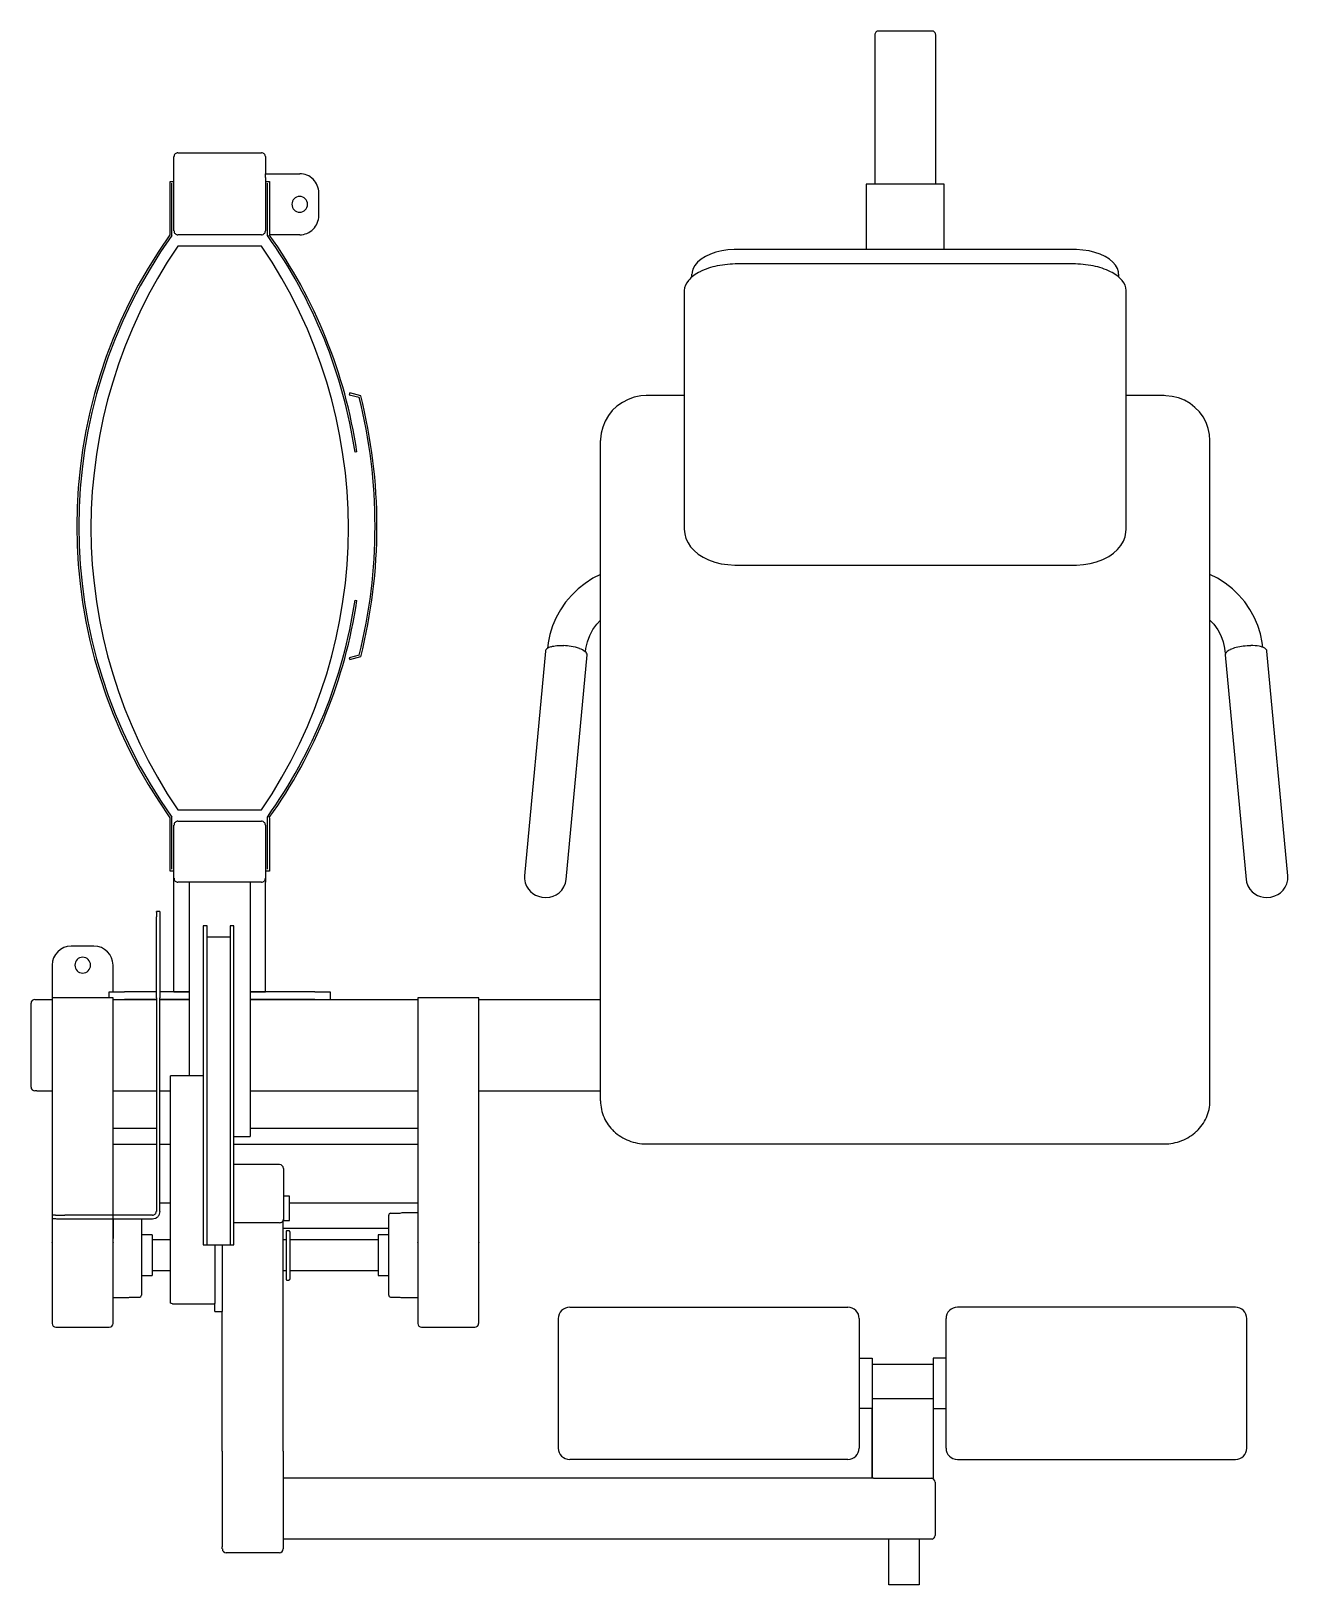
# Model space of a CAD drawing. Header units: millimetres. Extents: x -729 to 319, y -368 to 928.
import ezdxf

# ---------------------------------------------------------------- set-up
doc = ezdxf.new("R2010")
doc.units = ezdxf.units.MM
doc.layers.add('ceco.net 285', color=7, linetype='Continuous')

msp = doc.modelspace()

# ---------------------------------------------------------------- linework, layer by layer
at = {"layer": 'ceco.net 285'}
for p, q in [((-25.4, 924.6), (-25.4, 800.2)), ((22.2, 927.7), (-22.2, 927.7)), ((25.4, 800.2), (25.4, 924.6)), ((-609.6, 761.1), (-609.6, 823.1)), ((-606.4, 826.3), (-536.6, 826.3)), ((-533.4, 823.1), (-533.4, 808.8)), ((-533.4, 808.8), (-504.8, 808.8)), ((-533.4, 805.6), (-533.4, 808.8)), ((-533.4, 805.6), (-533.4, 761.1)), ((-612.9, 757.9), (-612.9, 802.4)), ((-612.9, 802.4), (-609.6, 802.4)), ((-611.3, 757.4), (-611.3, 800.8)), ((-533.4, 802.4), (-530.1, 802.4)), ((-531.7, 757.4), (-531.7, 800.8)), ((-530.1, 802.4), (-530.1, 757.9)), ((-489, 792.9), (-489, 773.8)), ((32.5, 800.2), (-32.6, 800.2)), ((-32.6, 800.2), (-32.6, 745.7)), ((32.5, 745.7), (32.5, 800.2)), ((-536.6, 757.9), (-606.4, 757.9)), ((-504.8, 757.9), (-530.1, 757.9)), ((-536.6, 748.4), (-606.4, 748.4)), ((-166.5, 739.9), (-170.1, 737.7)), ((-162.4, 741.8), (-166.5, 739.9)), ((-157.8, 743.3), (-162.4, 741.8)), ((-152.9, 744.5), (-157.8, 743.3)), ((-147.8, 745.3), (-152.9, 744.5)), ((-142.5, 745.7), (-147.8, 745.3)), ((-139.7, 745.7), (-142.5, 745.7)), ((139.7, 745.7), (-139.7, 745.7)), ((142.8, 745.7), (139.7, 745.7)), ((148.1, 745.2), (142.8, 745.7)), ((153.2, 744.4), (148.1, 745.2)), ((158.1, 743.2), (153.2, 744.4)), ((162.6, 741.7), (158.1, 743.2)), ((166.7, 739.8), (162.6, 741.7)), ((170.2, 737.6), (166.7, 739.8)), ((-177.7, 726.2), (-177.8, 725.1)), ((-177, 729.3), (-177.7, 726.8)), ((-177.7, 726.8), (-177.7, 726.2)), ((-175.5, 732.4), (-177, 729.3)), ((-173.1, 735.2), (-175.5, 732.4)), ((-170.1, 737.7), (-173.1, 735.2)), ((139.7, 733.6), (-139.7, 733.6)), ((173.1, 735.2), (170.2, 737.6)), ((175.3, 732.6), (173.1, 735.2)), ((176.8, 729.8), (175.3, 732.6)), ((177.7, 726.9), (176.8, 729.8)), ((177.8, 725.1), (177.7, 726.9)), ((-177.8, 722.8), (-177.8, 725.1)), ((177.8, 725.1), (177.8, 722.8)), ((-184.2, 711.3), (-184.2, 512.6)), ((184.1, 512.6), (184.1, 711.3)), ((-463.1, 626.2), (-463.5, 624.6)), ((-463.5, 624.6), (-455.2, 622.4)), ((-453.9, 623.7), (-463.1, 626.2)), ((-225.9, 622.5), (-231, 620.7)), ((-220.5, 623.5), (-225.9, 622.5)), ((-215.9, 623.8), (-220.5, 623.5)), ((-184.2, 623.8), (-215.9, 623.8)), ((215.9, 623.8), (184.1, 623.8)), ((217.3, 623.7), (215.9, 623.8)), ((222.6, 623.2), (217.3, 623.7)), ((227.8, 621.9), (222.6, 623.2)), ((232.7, 619.9), (227.8, 621.9)), ((-244.2, 611.4), (-247.5, 607.2)), ((-240.3, 615.1), (-244.2, 611.4)), ((-235.8, 618.2), (-240.3, 615.1)), ((-231, 620.7), (-235.8, 618.2)), ((237.4, 617.3), (232.7, 619.9)), ((241.5, 614), (237.4, 617.3)), ((245.2, 610.3), (241.5, 614)), ((248.3, 606), (245.2, 610.3)), ((-252.2, 597.6), (-253.5, 592.5)), ((-250.2, 602.6), (-252.2, 597.6)), ((-247.5, 607.2), (-250.2, 602.6)), ((250.8, 601.4), (248.3, 606)), ((252.6, 596.5), (250.8, 601.4)), ((253.7, 591.4), (252.6, 596.5)), ((-253.5, 592.5), (-254, 587.5)), ((-254, 587.5), (-254, 586.4)), ((-254, 48.8), (-254, 586.4)), ((254, 586.4), (253.7, 591.4)), ((254, 35.8), (254, 586.4)), ((-457.1, 577), (-458.7, 576.7)), ((-184.2, 512.6), (-183.8, 508.7)), ((-183.8, 508.7), (-182.8, 504.7)), ((181.8, 502.4), (183.2, 506.1)), ((183.2, 506.1), (184, 510)), ((184, 510), (184.1, 512.6)), ((-182.8, 504.7), (-181.1, 501.1)), ((-181.1, 501.1), (-178.9, 497.7)), ((-178.9, 497.7), (-176.1, 494.6)), ((-176.1, 494.6), (-172.7, 491.7)), ((169.7, 489.7), (173.7, 492.5)), ((173.7, 492.5), (177, 495.5)), ((177, 495.5), (179.7, 498.8)), ((179.7, 498.8), (181.8, 502.4)), ((-172.7, 491.7), (-168.6, 489.1)), ((-168.6, 489.1), (-164, 486.9)), ((-164, 486.9), (-158.8, 485.1)), ((-158.8, 485.1), (-153.4, 483.7)), ((-153.4, 483.7), (-147.8, 482.9)), ((-147.8, 482.9), (-142.1, 482.5)), ((-142.1, 482.5), (-139.7, 482.4)), ((-139.7, 482.4), (139.7, 482.4)), ((139.7, 482.4), (142.8, 482.5)), ((142.8, 482.5), (148.5, 483)), ((148.5, 483), (154.1, 483.9)), ((154.1, 483.9), (159.5, 485.3)), ((159.5, 485.3), (164.7, 487.2)), ((164.7, 487.2), (169.7, 489.7)), ((-266.8, 467.3), (-272.8, 462.6)), ((-260.4, 471.5), (-266.8, 467.3)), ((-254, 474.8), (-260.4, 471.5)), ((260.3, 471.5), (254, 474.8)), ((266.7, 467.4), (260.3, 471.5)), ((272.7, 462.7), (266.7, 467.4)), ((-278.3, 457.3), (-283.2, 451.5)), ((-272.8, 462.6), (-278.3, 457.3)), ((278.1, 457.5), (272.7, 462.7)), ((283, 451.8), (278.1, 457.5)), ((-458.7, 453.2), (-457.1, 452.9)), ((-287.5, 445.3), (-291.1, 438.8)), ((-283.2, 451.5), (-287.5, 445.3)), ((287.3, 445.6), (283, 451.8)), ((290.9, 439.1), (287.3, 445.6)), ((-294, 431.9), (-296.2, 424.8)), ((-291.1, 438.8), (-294, 431.9)), ((-263, 423.8), (-260.4, 428.7)), ((-260.4, 428.7), (-257.1, 433.3)), ((-257.1, 433.3), (-254, 436.7)), ((254, 436.7), (257.3, 433.2)), ((257.3, 433.2), (260.5, 428.6)), ((260.5, 428.6), (263.1, 423.7)), ((293.9, 432.3), (290.9, 439.1)), ((296.1, 425.2), (293.9, 432.3)), ((-297.7, 417.6), (-298.2, 413.1)), ((-296.2, 424.8), (-297.7, 417.6)), ((-266.2, 413.1), (-265, 418.5)), ((-265, 418.5), (-263, 423.8)), ((263.1, 423.7), (265, 418.5)), ((265, 418.5), (266.2, 413.2)), ((297.6, 418), (296.1, 425.2)), ((298.1, 413.9), (297.6, 418)), ((-455.2, 407.5), (-463.5, 405.3)), ((-463.5, 405.3), (-463.1, 403.7)), ((-463.1, 403.7), (-453.9, 406.2)), ((-300, 410.8), (-317.4, 223.6)), ((-282.7, 220.3), (-265.2, 407.6)), ((-266.6, 410.3), (-266.2, 413.1)), ((266.2, 413.2), (266.5, 410.7)), ((266.5, 410.7), (266.9, 408.3)), ((266.8, 407.6), (284.2, 220.3)), ((319, 223.6), (301.5, 410.8)), ((-611.3, 229.1), (-611.3, 272.5)), ((-606.4, 278.5), (-536.6, 278.5)), ((-531.7, 229.1), (-531.7, 272.5)), ((-612.9, 227.5), (-612.9, 271.9)), ((-609.6, 221.4), (-609.6, 265.8)), ((-606.4, 269), (-536.6, 269)), ((-533.4, 265.8), (-533.4, 221.4)), ((-530.1, 271.9), (-530.1, 227.5)), ((-609.6, 227.5), (-612.9, 227.5)), ((-609.6, 218.2), (-609.6, 221.4)), ((-530.1, 227.5), (-533.4, 227.5)), ((-533.4, 221.4), (-533.4, 218.2)), ((-317.4, 223.6), (-317.5, 220.9)), ((-317.5, 220.9), (-316.9, 217.7)), ((-283.2, 217.3), (-282.7, 220.3)), ((284.2, 220.3), (284.5, 218.6)), ((318.9, 220.1), (319, 223.4)), ((319, 223.4), (319, 223.6)), ((-609.6, 126.8), (-609.6, 218.2)), ((-536.6, 218.2), (-606.4, 218.2)), ((-596.9, 218.2), (-596.9, 56.6)), ((-546.1, 218.2), (-546.1, 6.1)), ((-533.4, 126.8), (-533.4, 218.2)), ((-316.9, 217.7), (-315.8, 214.8)), ((-315.8, 214.8), (-314.2, 212.4)), ((-314.2, 212.4), (-312.4, 210.3)), ((-312.4, 210.3), (-310.4, 208.7)), ((-310.4, 208.7), (-308.1, 207.4)), ((-308.1, 207.4), (-305.7, 206.4)), ((-293.5, 206.6), (-290.9, 207.7)), ((-290.9, 207.7), (-288.5, 209.4)), ((-288.5, 209.4), (-286.3, 211.6)), ((-286.3, 211.6), (-284.5, 214.3)), ((-284.5, 214.3), (-283.2, 217.3)), ((284.5, 218.6), (284.6, 218.1)), ((284.6, 218.1), (285.7, 215)), ((285.7, 215), (287.2, 212.3)), ((287.2, 212.3), (289.2, 210.1)), ((289.2, 210.1), (291.3, 208.4)), ((291.3, 208.4), (293.6, 207.1)), ((308, 206.7), (310.6, 207.9)), ((310.6, 207.9), (312.9, 209.4)), ((312.9, 209.4), (315, 211.5)), ((315, 211.5), (316.8, 214)), ((316.8, 214), (318.2, 216.9)), ((318.2, 216.9), (318.9, 220.1)), ((-305.7, 206.4), (-302.9, 205.8)), ((-302.9, 205.8), (-299.5, 205.5)), ((-299.5, 205.5), (-296.2, 205.8)), ((-296.2, 205.8), (-293.5, 206.6)), ((293.6, 207.1), (296, 206.2)), ((296, 206.2), (298.6, 205.7)), ((298.6, 205.7), (301.4, 205.5)), ((301.4, 205.5), (304.7, 205.8)), ((304.7, 205.8), (308, 206.7)), ((-621.3, 193.6), (-624.3, 193.6)), ((-624.3, 193.3), (-624.3, 193.6)), ((-624.3, 193.3), (-624.3, 189.3)), ((-624.3, 133.9), (-624.3, 189.3)), ((-621.3, 193.6), (-621.3, 193.3)), ((-621.3, 193.3), (-621.3, 189.3)), ((-621.3, 189.3), (-621.3, 133.9)), ((-585.2, 181.9), (-585.2, -84.2)), ((-582, 181.9), (-585.2, 181.9)), ((-582, -84.2), (-582, 181.9)), ((-562.9, 181.9), (-562.9, -84.2)), ((-559.8, 181.9), (-562.9, 181.9)), ((-559.8, -79.2), (-559.8, 181.9)), ((-562.9, 172.4), (-582, 172.4)), ((-676.3, 164.9), (-695.3, 164.9)), ((-711.2, 149), (-711.2, 121.7)), ((-660.4, 126.8), (-660.4, 149)), ((-624.3, 121.9), (-624.3, 133.9)), ((-621.3, 133.9), (-621.3, 121.9)), ((-728.7, 47.4), (-728.7, 117.2)), ((-725.6, 120.4), (-723.9, 120.4)), ((-723.9, 120.4), (-711.2, 120.4)), ((-711.2, 121.7), (-711.2, -82.3)), ((-660.4, 121.7), (-711.2, 121.7)), ((-663.6, 126.8), (-650.9, 126.8)), ((-663.6, 121.7), (-663.6, 126.8)), ((-660.4, 126.8), (-660.4, 126.8)), ((-660.4, -82.3), (-660.4, 121.7)), ((-660.4, 120.4), (-650.9, 120.4)), ((-624.3, 126.8), (-650.9, 126.8)), ((-650.9, 120.4), (-624.3, 120.4)), ((-624.3, 120.4), (-650.9, 120.4)), ((-624.3, 121.9), (-624.3, -56.3)), ((-609.6, 126.8), (-621.3, 126.8)), ((-621.3, -56.3), (-621.3, 121.9)), ((-621.3, 120.4), (-596.9, 120.4)), ((-596.9, 120.4), (-621.3, 120.4)), ((-609.6, 126.8), (-596.9, 126.8)), ((-596.9, 126.8), (-609.6, 126.8)), ((-546.1, 126.8), (-533.4, 126.8)), ((-533.4, 126.8), (-546.1, 126.8)), ((-546.1, 120.4), (-492.1, 120.4)), ((-492.1, 120.4), (-546.1, 120.4)), ((-492.1, 126.8), (-533.4, 126.8)), ((-492.1, 126.8), (-479.4, 126.8)), ((-492.1, 120.4), (-406.4, 120.4)), ((-479.4, 126.8), (-479.4, 120.4)), ((-406.4, 121.7), (-406.4, -149.7)), ((-355.6, 121.7), (-406.4, 121.7)), ((-355.6, -81.8), (-355.6, 121.7)), ((-355.6, 120.4), (-254, 120.4)), ((-612.5, -94.7), (-612.5, 56.6)), ((-585.2, 56.6), (-612.5, 56.6)), ((-723.9, 44.2), (-725.6, 44.2)), ((-723.9, 44.2), (-711.2, 44.2)), ((-660.4, 44.2), (-624.3, 44.2)), ((-621.3, 44.2), (-612.5, 44.2)), ((-546.1, 44.2), (-406.4, 44.2)), ((-355.6, 44.2), (-254, 44.2)), ((-254, 35.8), (-254, 48.8)), ((-660.4, 13), (-624.3, 13)), ((-546.1, 13), (-406.4, 13)), ((-559.8, 6.1), (-546.1, 6.1)), ((-559.8, 6.1), (-546.1, 6.1)), ((-215.9, 0), (215.9, 0)), ((-660.4, -0.2), (-624.3, -0.2)), ((-621.3, -0.2), (-612.5, -0.2)), ((-559.8, -0.2), (-406.4, -0.2)), ((-521.6, -17.3), (-559.8, -17.3)), ((-518.4, -20.5), (-518.4, -62.2)), ((-621.3, -49.2), (-612.5, -49.2)), ((-513.4, -43.7), (-518.2, -43.7)), ((-518.2, -43.7), (-518.2, -52.8)), ((-513.4, -64), (-513.4, -43.7)), ((-513.4, -49.2), (-406.4, -49.2)), ((-711.2, -62), (-711.2, -78.8)), ((-627.5, -59.4), (-700.6, -59.4)), ((-700.6, -62.5), (-627.5, -62.5)), ((-660.4, -62.5), (-660.4, -78.8)), ((-636.6, -62.5), (-636.6, -95.2)), ((-518.5, -65.7), (-518.5, -63.5)), ((-518.4, -62.2), (-518.4, -62.8)), ((-518.2, -52.8), (-518.2, -62.9)), ((-518.2, -62.9), (-518.2, -64)), ((-518.2, -64), (-513.4, -64)), ((-430.7, -59.4), (-430.7, -126.2)), ((-421.3, -57.9), (-429.1, -57.9)), ((-420.4, -57.8), (-421.3, -57.9)), ((-419.7, -57.6), (-420.4, -57.8)), ((-419.6, -57.6), (-419.7, -57.6)), ((-406.4, -57.6), (-419.6, -57.6)), ((-627.7, -75.9), (-636.6, -75.9)), ((-627.7, -75.9), (-627.7, -76)), ((-627.7, -76), (-627.7, -109.8)), ((-521.6, -65.8), (-559.8, -65.8)), ((-518.5, -160.7), (-518.5, -65.7)), ((-430.7, -70.6), (-518.5, -70.6)), ((-516.2, -73.2), (-516.2, -75.5)), ((-516.2, -75.5), (-516.2, -112.7)), ((-513.8, -72.4), (-515.4, -72.4)), ((-513, -73.2), (-513, -75.5)), ((-513, -75.5), (-513, -112.7)), ((-439.5, -75.9), (-439.5, -109.8)), ((-430.7, -75.9), (-439.5, -75.9)), ((-711.2, -82.3), (-711.2, -81.8)), ((-711.2, -82.3), (-711.2, -149.7)), ((-660.4, -81.8), (-660.4, -82.3)), ((-660.4, -149.7), (-660.4, -82.3)), ((-612.5, -80.1), (-627.7, -80.1)), ((-585.2, -84.2), (-559.8, -84.2)), ((-575.6, -84.2), (-575.6, -133)), ((-569.3, -84.2), (-569.3, -133)), ((-559.8, -84.2), (-559.8, -79.2)), ((-516.2, -80.1), (-518.5, -80.1)), ((-439.5, -80.1), (-513, -80.1)), ((-406.4, -82.3), (-406.4, -81.8)), ((-355.6, -149.7), (-355.6, -81.8)), ((-355.6, -81.8), (-355.6, -82.3)), ((-636.6, -95.2), (-636.6, -115.7)), ((-612.5, -132.8), (-612.5, -94.7)), ((-636.6, -115.7), (-636.6, -126.2)), ((-636.4, -109.8), (-627.7, -109.8)), ((-627.7, -105.5), (-612.5, -105.5)), ((-518.5, -105.5), (-516.2, -105.5)), ((-515.4, -113.5), (-513.8, -113.5)), ((-513, -105.5), (-439.5, -105.5)), ((-439.5, -109.8), (-430.7, -109.8)), ((-660.4, -128.1), (-647.5, -128.1)), ((-646.8, -127.8), (-638.2, -127.8)), ((-429.1, -127.8), (-421.3, -127.8)), ((-419.6, -128.1), (-406.5, -128.1)), ((-610.9, -133.3), (-612.5, -132.8)), ((-610.9, -133.3), (-576, -133.3)), ((-575.6, -133.2), (-576, -133.3)), ((-575.6, -139.8), (-575.6, -133)), ((-575.6, -139.8), (-569.3, -139.8)), ((-569.3, -133), (-569.3, -139.8)), ((-569.3, -160.7), (-569.3, -139.8)), ((-279.7, -136.1), (-47.9, -136.1)), ((275.2, -136.1), (43.5, -136.1)), ((-708, -152.9), (-663.6, -152.9)), ((-403.2, -152.9), (-358.8, -152.9)), ((-289.2, -253.6), (-289.2, -145.7)), ((-38.4, -145.7), (-38.4, -253.6)), ((33.9, -145.7), (33.9, -253.6)), ((284.8, -253.6), (284.8, -145.7)), ((-569.3, -256.2), (-569.3, -160.7)), ((-518.5, -256.2), (-518.5, -160.7)), ((-38.4, -178.5), (-27.6, -178.5)), ((-27.6, -178.5), (-27.6, -212.1)), ((-27.6, -178.5), (-27.6, -278.8)), ((33.9, -178.5), (23.2, -178.5)), ((23.2, -178.5), (23.2, -278.8)), ((23.2, -183.8), (-27.6, -183.8)), ((-27.6, -212.2), (23.2, -212.2)), ((-27.6, -220.7), (-38.4, -220.7)), ((-27.6, -278.8), (-27.6, -220.9)), ((23.2, -220.7), (33.9, -220.7)), ((-569.3, -256.2), (-569.3, -335.9)), ((-518.5, -256.2), (-518.5, -278.8)), ((-47.9, -263.1), (-279.7, -263.1)), ((43.5, -263.1), (275.2, -263.1)), ((-26.4, -278.8), (-518.5, -278.8)), ((-518.5, -278.8), (-518.5, -329.6)), ((-518.5, -278.8), (-518.5, -329.6)), ((-26.4, -278.8), (23.2, -278.8)), ((24.9, -282.1), (24.9, -326.5)), ((-569.3, -337.7), (-569.3, -335.9)), ((-23.6, -329.6), (-518.5, -329.6)), ((-518.5, -329.6), (-518.5, -335.9)), ((-518.5, -335.9), (-518.5, -337.7)), ((22.6, -329.6), (-23.6, -329.6)), ((-13.7, -367.7), (-13.7, -329.7)), ((11.7, -329.7), (11.7, -367.7)), ((-521.7, -340.9), (-566.1, -340.9)), ((11.7, -367.7), (-13.7, -367.7))]:
    msp.add_line(p, q, dxfattribs=at)
for centre, radius, start, end in [((-22.2, 924.6), 3.17, 89.9957, 180.0004), ((22.2, 924.6), 3.17, 359.9996, 90.0043), ((-606.4, 823.1), 3.17, 89.9857, 180.0117), ((-536.6, 823.1), 3.17, 359.9883, 90.0143), ((-504.8, 792.9), 15.9, 359.999, 90.0006), ((-504.8, 783.3), 6.54, 0, 180), ((-504.8, 783.3), 6.54, 180, 0), ((-504.8, 773.8), 15.9, 269.9994, 0.001), ((-271.5, 514.9), 419.1, 144.562, 215.438), ((-271.5, 514.9), 417.5, 144.4921, 215.5079), ((-606.4, 761.1), 3.17, 179.9883, 270.0143), ((-536.6, 761.1), 3.17, 269.9857, 0.0117), ((-871.6, 514.9), 417.5, 8.5115, 35.5074), ((-871.6, 514.9), 419.1, 8.5117, 35.4376), ((-261.2, 513.5), 417.6, 145.7602, 214.2398), ((-881.8, 513.5), 417.6, 325.7602, 34.2398), ((-158.8, 700.6), 29.2, 114.9098, 138.7054), ((-145.5, 674.2), 58.8, 101.0419, 115.906), ((-139.9, 649.7), 83.9, 89.8294, 101.5302), ((139.9, 649.7), 83.9, 78.4698, 90.1706), ((145.5, 674.2), 58.8, 64.094, 78.9581), ((158.8, 700.6), 29.2, 41.2946, 65.0902), ((-170.7, 710.9), 13.5, 138.4864, 178.1254), ((170.7, 710.9), 13.5, 1.8746, 41.5136), ((-886.7, 514.9), 444.7, 346.0179, 13.9821), ((-886.7, 514.9), 446.3, 345.897, 14.103), ((-871.6, 515), 417.5, 324.4926, 351.4885), ((-871.6, 515), 419.1, 324.5624, 351.4883), ((-288.4, 389.2), 26, 94.7286, 105.6666), ((-286.6, 371.7), 43.6, 87.4532, 95.175), ((-286.7, 364.9), 50.5, 80.677, 87.673), ((-284.5, 376.5), 38.7, 70.3868, 81.1555), ((287.5, 370.1), 45.2, 97.107, 104.912), ((288.2, 365.3), 50, 90.0496, 97.3417), ((288.5, 379.2), 36.2, 79.7932, 90.5308), ((292.8, 400.7), 14.3, 61.1594, 81.3751), ((-297.1, 410.4), 2.91, 123.2271, 170.6252), ((-293, 404.7), 9.93, 104.25, 125.2144), ((-276.3, 398.1), 15.5, 51.9839, 71.9953), ((-268.6, 407.5), 3.42, 1.325, 56.5265), ((-268.4, 410.9), 1.86, 354.696, 359.987), ((269.7, 407.6), 2.96, 132.4623, 180.9539), ((275.2, 402.3), 10.6, 113.884, 134.7407), ((282.7, 387), 27.7, 104.4622, 115.3359), ((298.3, 410.2), 3.3, 11.4038, 65.1315), ((-606.4, 265.8), 3.17, 89.9928, 180.0026), ((-536.6, 265.8), 3.17, 359.9974, 90.0072), ((-606.4, 221.4), 3.17, 179.9974, 270.0072), ((-536.6, 221.4), 3.17, 269.9928, 0.0026), ((-695.3, 149), 15.9, 90.0015, 179.9992), ((-685.7, 149), 6.54, 0, 180), ((-676.3, 149), 15.9, 0.0008, 89.9985), ((-685.7, 149), 6.54, 180, 0), ((-725.6, 117.2), 3.18, 90.0026, 179.9974), ((-725.6, 47.4), 3.18, 180.0026, 269.9974), ((-220, 35.8), 34, 180.0581, 203.8458), ((220, 35.8), 34, 336.1542, 359.9419), ((-218.4, 36.6), 35.8, 203.9187, 226.9117), ((218.4, 36.6), 35.8, 313.0883, 336.0813), ((-216.7, 38.5), 38.3, 226.9002, 248.8517), ((-215.9, 40.2), 40.2, 248.7787, 270.0463), ((215.9, 40.2), 40.2, 269.9537, 291.2213), ((216.7, 38.5), 38.3, 291.1483, 313.0998), ((-521.6, -20.5), 3.18, 0.0026, 89.9974), ((-705.6, -14.2), 45.1, 262.8737, 266.4846), ((-705.6, -17.3), 45.1, 262.8737, 266.4846), ((-702, 38.7), 98.2, 266.2646, 268.3977), ((-702, 35.7), 98.2, 266.2646, 268.3977), ((-700.7, 78.6), 138, 268.3274, 270.023), ((-700.7, 75.5), 138, 268.3274, 270.023), ((-627.5, -56.3), 3.19, 269.997, 292.4198), ((-627.5, -56.2), 6.24, 269.997, 292.4198), ((-627.5, -56.3), 3.18, 292.4153, 314.8831), ((-627.5, -56.3), 3.16, 314.8831, 337.4149), ((-627.5, -56.3), 6.22, 292.4153, 314.8831), ((-627.5, -56.3), 3.15, 337.4194, 359.9966), ((-627.5, -56.3), 6.2, 314.8831, 337.4149), ((-627.4, -56.3), 6.18, 337.4194, 359.9966), ((-521.5, -62.6), 3.15, 294.1487, 319.4443), ((-521.3, -62.8), 2.91, 319.4627, 346.0909), ((-521.2, -62.8), 2.81, 346.226, 359.9896), ((-429.1, -59.4), 1.52, 89.9961, 180.0069), ((-521.6, -62.4), 3.34, 269.9313, 294.2467), ((-515.4, -73.2), 0.787, 89.998, 180.002), ((-513.8, -73.2), 0.787, 359.998, 90.002), ((-515.4, -112.7), 0.787, 179.998, 270.002), ((-513.8, -112.7), 0.787, 269.998, 0.002), ((-647.6, -126.9), 1.15, 271.4556, 314.4019), ((-638.2, -126.2), 1.52, 270.0069, 359.9931), ((-429.1, -126.2), 1.52, 179.9931, 270.0039), ((-419.8, -124.6), 3.5, 244.8596, 272.9371), ((-279.7, -145.7), 9.52, 90.0029, 180.0035), ((-47.9, -145.7), 9.52, 359.9965, 89.9971), ((43.5, -145.7), 9.52, 90.0029, 180.0035), ((275.2, -145.7), 9.52, 359.9965, 89.9971), ((-708, -149.7), 3.17, 180.0028, 270.0011), ((-663.6, -149.7), 3.17, 269.9989, 359.9972), ((-403.2, -149.7), 3.18, 180.0425, 269.9591), ((-358.8, -149.7), 3.18, 270.0409, 359.9575), ((-279.7, -253.6), 9.53, 180.0018, 269.9982), ((-47.9, -253.6), 9.53, 270.0018, 359.9982), ((43.5, -253.6), 9.53, 180.0018, 269.9982), ((275.2, -253.6), 9.53, 270.0018, 359.9982), ((21.5, -282.2), 3.4, 1.5418, 86.5328), ((21.7, -326.5), 3.17, 285.785, 0.0356), ((-566.1, -337.7), 3.18, 180.0065, 269.9939), ((-521.7, -337.7), 3.18, 270.0061, 359.9935)]:
    msp.add_arc(centre, radius, start, end, dxfattribs=at)

doc.saveas('drawing.dxf')
